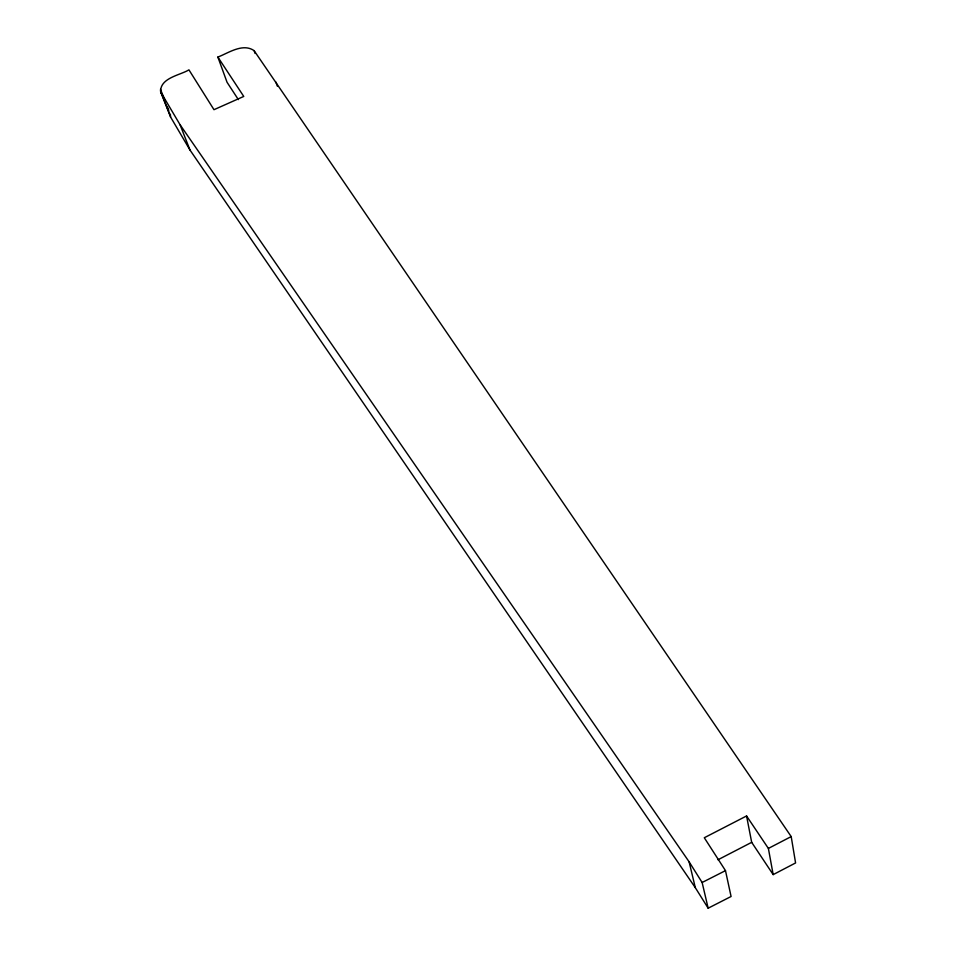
<?xml version="1.0" encoding="UTF-8"?>
<svg xmlns="http://www.w3.org/2000/svg" width="956" height="956" viewBox="0 0 956 956"><rect width="100%" height="100%" fill="white"/><g stroke="black" fill="none" stroke-linecap="round" stroke-linejoin="round"><path stroke-width="1.43" d="M238.355 99.615L227.038 82.252L217.872 57.073C228.329 53.094 242.74 42.757 254.117 50.656L791.198 836.584L795.583 862.945L773.177 874.62L768.385 848.426L746.564 815.958L704.297 837.743L725.485 870.629L731.077 896.501L708.157 908.2L695.299 887.646L189.981 150.02L170.574 117.014L170.347 114.29M170.574 117.014L160.668 91.967C159.795 77.806 180.481 75.177 188.929 69.836L213.977 109.689L243.756 96.437L217.872 57.073M768.385 848.426L791.198 836.584M717.956 859.779L751.679 842.332L746.564 815.958M708.157 908.2L702.134 882.496L725.485 870.629M160.668 91.967L180.063 124.746L689.109 861.81L702.134 882.496M751.679 842.332L773.177 874.62M160.465 89.255L165.149 101.109M167.228 106.379L168.794 110.334M160.417 90.653L170.311 115.688M180.063 124.746L189.981 150.02M254.117 50.656L255.097 53.476M275.949 82.12L277.336 86.159M689.109 861.81L695.299 887.646"/></g></svg>
